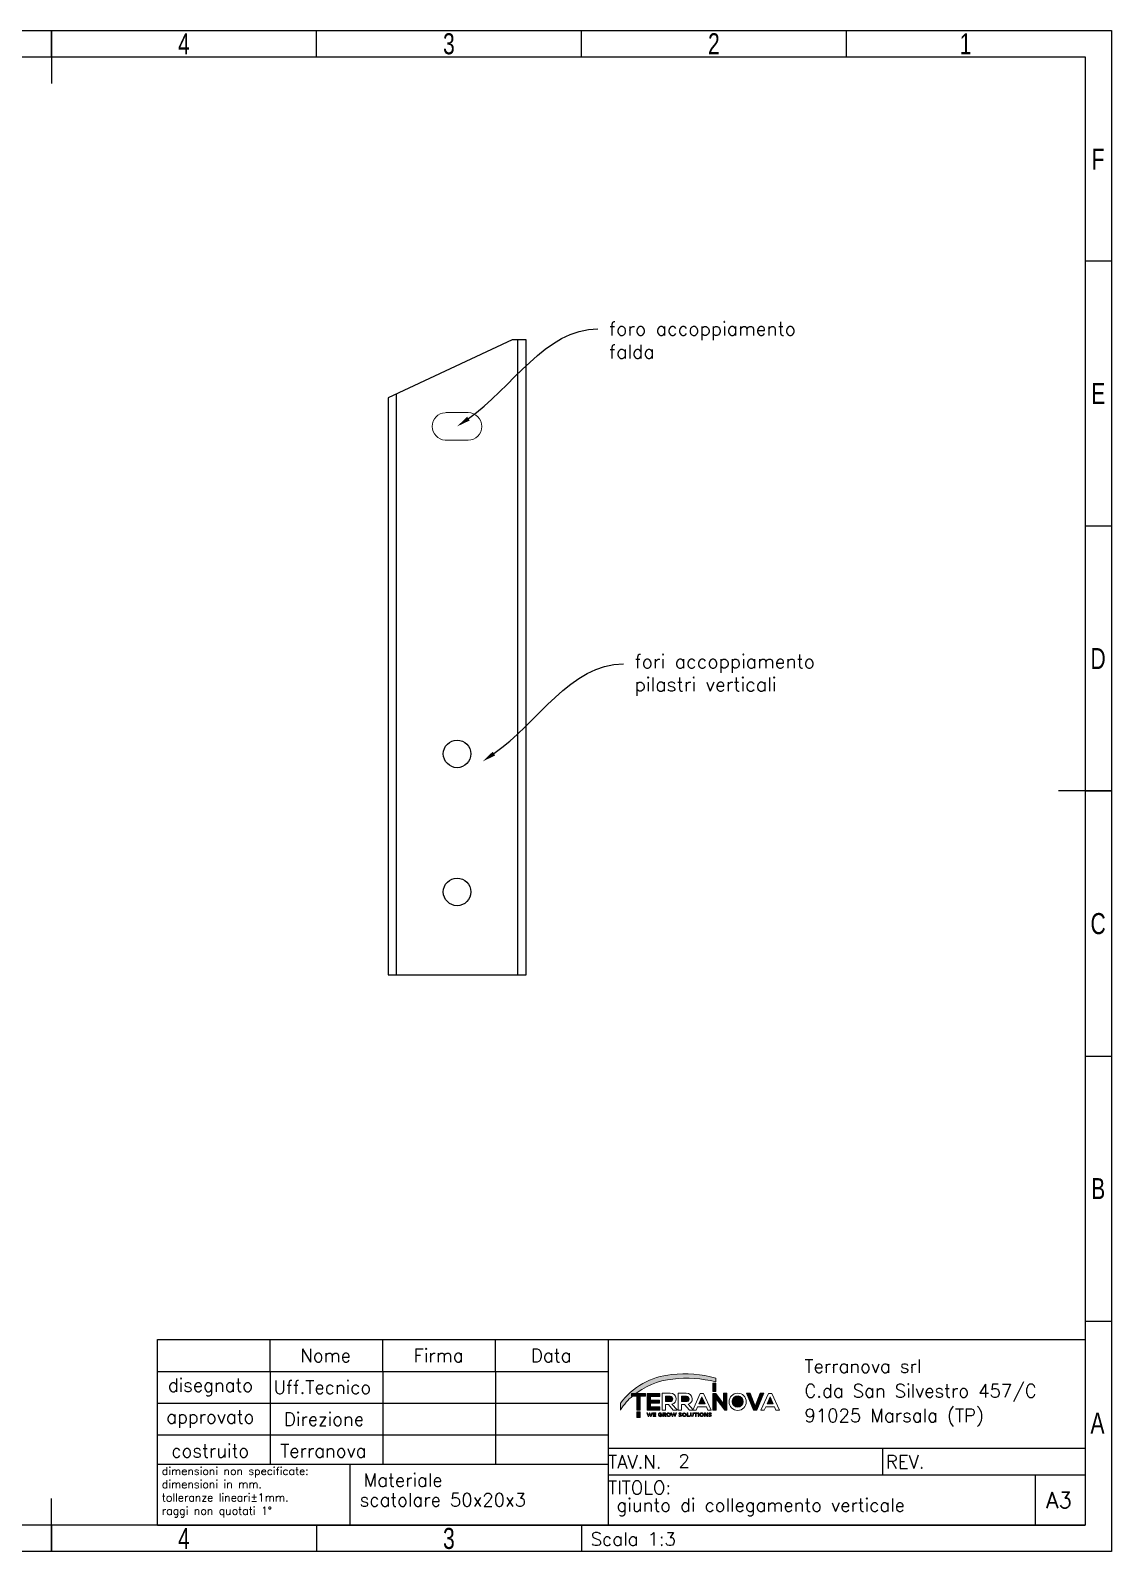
# Model space of a CAD drawing. Header units: millimetres. Extents: x -116399 to 112199, y -90759 to -31335.
# Drawn here: x 30972 to 31364, y -42040 to -41489 of the extents above; entities that cross this region are included whole.
import ezdxf
from ezdxf import colors
from ezdxf.entities.mleader import LeaderData, LeaderLine
from ezdxf.math import Vec2, Vec3

# ---------------------------------------------------------------- set-up
doc = ezdxf.new("R2010")
doc.units = ezdxf.units.MM
doc.layers.add('Livello 1', color=7, linetype='Continuous', lineweight=0)
doc.styles.add('Annotative', font='simplex.shx', dxfattribs={"height": 2.5})
doc.styles.add('Michele', font='simplex.shx', dxfattribs={"height": 2.5})
doc.styles.add('SLDTEXTSTYLE0', font='TXT', dxfattribs={"width": 0.75})

# ---------------------------------------------------------------- blocks, each defined once
blk = doc.blocks.new('1_3 TERRANOVA oriz A3')
at = {"layer": 'Livello 1'}
h = blk.add_hatch(color=40, dxfattribs=at)
edge = h.paths.add_edge_path()
edge.add_spline(control_points=[(976.06, -762.8), (967.85, -760.59), (959.31, -759.91), (950.87, -760.81), (939.37, -761.93), (928.87, -767.83), (921.93, -777.06), (921.93, -777.06), (921.93, -780.98), (921.93, -780.98), (921.93, -780.98), (922.1, -780.69), (922.1, -780.69), (923.96, -777.73), (926.27, -775.08), (928.96, -772.85), (935.38, -767.46), (943.29, -764.14), (951.64, -763.33), (959.78, -762.38), (968.03, -762.93), (975.98, -764.94), (975.98, -764.94), (976.06, -762.8), (976.06, -762.8)], knot_values=[0, 0, 0, 0, 1, 1, 1, 2, 2, 2, 3, 3, 3, 4, 4, 4, 5, 5, 5, 6, 6, 6, 7, 7, 7, 8, 8, 8, 8], degree=3, periodic=0)
h = blk.add_hatch(color=74, dxfattribs=at)
h.dxf.hatch_style = 2
h.paths.add_polyline_path([(974.28, -765.72), (976.04, -765.72), (976.04, -770.48), (974.28, -770.48)])
h = blk.add_hatch(color=252, dxfattribs=at)
edge = h.paths.add_edge_path()
edge.add_spline(control_points=[(931.34, -773.07), (931.34, -773.07), (928.33, -773.07), (928.33, -773.07), (928.33, -773.07), (928.33, -771.44), (928.33, -771.44), (928.33, -771.44), (936.12, -771.44), (936.12, -771.44), (936.12, -771.44), (936.12, -773.07), (936.12, -773.07), (936.12, -773.07), (933.12, -773.07), (933.12, -773.07), (933.12, -773.07), (933.12, -780.91), (933.12, -780.91), (933.12, -780.91), (931.34, -780.91), (931.34, -780.91), (931.34, -780.91), (931.34, -773.07), (931.34, -773.07)], knot_values=[0, 0, 0, 0, 1, 1, 1, 2, 2, 2, 3, 3, 3, 4, 4, 4, 5, 5, 5, 6, 6, 6, 7, 7, 7, 8, 8, 8, 8], degree=3, periodic=0)
h = blk.add_hatch(color=252, dxfattribs=at)
edge = h.paths.add_edge_path()
edge.add_spline(control_points=[(944.25, -780.91), (944.25, -780.91), (937.17, -780.91), (937.17, -780.91), (937.17, -780.91), (937.17, -771.45), (937.17, -771.45), (937.17, -771.45), (944.25, -771.45), (944.25, -771.45), (944.25, -771.45), (944.25, -773.18), (944.25, -773.18), (944.25, -773.18), (938.96, -773.18), (938.96, -773.18), (938.96, -773.18), (938.96, -775.3), (938.96, -775.3), (938.96, -775.3), (944.08, -775.3), (944.08, -775.3), (944.08, -775.3), (944.08, -776.96), (944.08, -776.96), (944.08, -776.96), (938.96, -776.96), (938.96, -776.96), (938.96, -776.96), (938.96, -779.08), (938.96, -779.08), (938.96, -779.08), (944.25, -779.08), (944.25, -779.08), (944.25, -779.08), (944.25, -780.91), (944.25, -780.91)], knot_values=[0, 0, 0, 0, 1, 1, 1, 2, 2, 2, 3, 3, 3, 4, 4, 4, 5, 5, 5, 6, 6, 6, 7, 7, 7, 8, 8, 8, 9, 9, 9, 10, 10, 10, 11, 11, 11, 12, 12, 12, 12], degree=3, periodic=0)
h = blk.add_hatch(color=252, dxfattribs=at)
edge = h.paths.add_edge_path()
edge.add_spline(control_points=[(947.43, -773.11), (947.43, -773.11), (947.43, -776.14), (947.43, -776.14), (947.43, -776.14), (950.15, -776.14), (950.15, -776.14), (950.98, -776.14), (951.66, -775.46), (951.66, -774.62), (951.66, -773.79), (950.98, -773.11), (950.15, -773.11), (950.15, -773.11), (947.43, -773.11), (947.43, -773.11)], knot_values=[0, 0, 0, 0, 1, 1, 1, 2, 2, 2, 3, 3, 3, 4, 4, 4, 5, 5, 5, 5], degree=3, periodic=0)
edge = h.paths.add_edge_path(flags=0)
h = blk.add_hatch(color=252, dxfattribs=at)
edge = h.paths.add_edge_path()
edge.add_spline(control_points=[(956.55, -773.11), (956.55, -773.11), (956.55, -776.14), (956.55, -776.14), (956.55, -776.14), (959.26, -776.14), (959.26, -776.14), (960.07, -776.22), (960.79, -775.64), (960.88, -774.83), (960.89, -774.76), (960.89, -774.69), (960.89, -774.62), (960.9, -773.8), (960.25, -773.12), (959.42, -773.1), (959.37, -773.1), (959.31, -773.1), (959.26, -773.11), (959.26, -773.11), (956.55, -773.11), (956.55, -773.11)], knot_values=[0, 0, 0, 0, 1, 1, 1, 2, 2, 2, 3, 3, 3, 4, 4, 4, 5, 5, 5, 6, 6, 6, 7, 7, 7, 7], degree=3, periodic=0)
edge = h.paths.add_edge_path(flags=0)
h = blk.add_hatch(color=252, dxfattribs=at)
edge = h.paths.add_edge_path()
edge.add_spline(control_points=[(968.15, -773.43), (968.15, -773.43), (966.39, -777.45), (966.39, -777.45), (966.39, -777.45), (969.91, -777.45), (969.91, -777.45), (969.91, -777.45), (968.15, -773.43), (968.15, -773.43)], knot_values=[0, 0, 0, 0, 1, 1, 1, 2, 2, 2, 3, 3, 3, 3], degree=3, periodic=0)
edge = h.paths.add_edge_path(flags=0)
h = blk.add_hatch(color=252, dxfattribs=at)
edge = h.paths.add_edge_path()
edge.add_spline(control_points=[(980.35, -771.38), (980.35, -771.38), (982.14, -771.38), (982.14, -771.38), (982.14, -771.38), (982.14, -780.91), (982.14, -780.91), (982.14, -780.91), (981.08, -780.91), (981.08, -780.91), (981.08, -780.91), (976.11, -774.56), (976.11, -774.56), (976.11, -774.56), (976.11, -780.91), (976.11, -780.91), (976.11, -780.91), (974.33, -780.91), (974.33, -780.91), (974.33, -780.91), (974.33, -771.45), (974.33, -771.45), (974.33, -771.45), (976.02, -771.45), (976.02, -771.45), (976.02, -771.45), (980.4, -777.31), (980.4, -777.31), (980.4, -777.31), (980.35, -771.38), (980.35, -771.38)], knot_values=[0, 0, 0, 0, 1, 1, 1, 2, 2, 2, 3, 3, 3, 4, 4, 4, 5, 5, 5, 6, 6, 6, 7, 7, 7, 8, 8, 8, 9, 9, 9, 10, 10, 10, 10], degree=3, periodic=0)
h = blk.add_hatch(color=252, dxfattribs=at)
edge = h.paths.add_edge_path()
edge.add_spline(control_points=[(985.24, -776.22), (985.24, -777.93), (986.63, -779.32), (988.34, -779.32), (990.05, -779.32), (991.44, -777.93), (991.44, -776.22), (991.58, -774.51), (990.31, -773), (988.6, -772.86), (986.89, -772.72), (985.38, -773.99), (985.24, -775.71), (985.23, -775.88), (985.23, -776.05), (985.24, -776.22)], knot_values=[0, 0, 0, 0, 1, 1, 1, 2, 2, 2, 3, 3, 3, 4, 4, 4, 5, 5, 5, 5], degree=3, periodic=0)
edge = h.paths.add_edge_path(flags=0)
h = blk.add_hatch(color=252, dxfattribs=at)
edge = h.paths.add_edge_path()
edge.add_spline(control_points=[(999.19, -780.91), (999.19, -780.91), (997.34, -780.91), (997.34, -780.91), (997.34, -780.91), (993.4, -771.38), (993.4, -771.38), (993.4, -771.38), (995.4, -771.38), (995.4, -771.38), (995.4, -771.38), (998.25, -778.79), (998.25, -778.79), (998.25, -778.79), (1001.12, -771.38), (1001.12, -771.38), (1001.12, -771.38), (1003.12, -771.38), (1003.12, -771.38), (1003.12, -771.38), (999.19, -780.91), (999.19, -780.91)], knot_values=[0, 0, 0, 0, 1, 1, 1, 2, 2, 2, 3, 3, 3, 4, 4, 4, 5, 5, 5, 6, 6, 6, 7, 7, 7, 7], degree=3, periodic=0)
h = blk.add_hatch(color=252, dxfattribs=at)
edge = h.paths.add_edge_path()
edge.add_spline(control_points=[(1006.74, -773.43), (1006.74, -773.43), (1004.98, -777.45), (1004.98, -777.45), (1004.98, -777.45), (1008.49, -777.45), (1008.49, -777.45), (1008.49, -777.45), (1006.74, -773.43), (1006.74, -773.43)], knot_values=[0, 0, 0, 0, 1, 1, 1, 2, 2, 2, 3, 3, 3, 3], degree=3, periodic=0)
edge = h.paths.add_edge_path(flags=0)
h = blk.add_hatch(color=94, dxfattribs=at)
h.dxf.hatch_style = 2
h.paths.add_polyline_path([(931.35, -781.86), (933.12, -781.86), (933.12, -785.13), (931.35, -785.13)])
h = blk.add_hatch(color=74, dxfattribs=at)
h.dxf.hatch_style = 2
h.paths.add_polyline_path([(931.35, -781.86), (933.12, -781.86), (933.12, -785.13), (931.35, -785.13)])
at = {"color": 7, "linetype": 'Continuous'}
for p, q in [((0, 0), (1200, 0)), ((600, 0), (600, -30)), ((600, -15), (600, 0)), ((750, -15), (750, 0)), ((900, -15), (900, 0)), ((1050, -15), (1050, 0)), ((1200, 0), (1200, -861)), ((15, -15), (1185, -15)), ((1185, -15), (1185, -846)), ((1185, -130.5), (1200, -130.5)), ((1185, -280.5), (1200, -280.5)), ((1200, -430.5), (1170, -430.5)), ((1185, -430.5), (1200, -430.5)), ((1185, -580.5), (1200, -580.5)), ((1185, -730.5), (1200, -730.5)), ((600, -861), (600, -831)), ((1185, -846), (15, -846)), ((600, -846), (600, -861)), ((750, -846), (750, -861)), ((900, -846), (900, -861)), ((1200, -861), (0, -861))]:
    blk.add_line(p, q, dxfattribs=at)
for p, q in [((660, -846), (660, -741)), ((660, -741), (1185, -741)), ((723.75, -759), (723.75, -741)), ((787.5, -759), (787.5, -741)), ((851.25, -759), (851.25, -741)), ((915, -741), (915, -846)), ((1185, -741), (1185, -846)), ((660, -759), (915, -759)), ((723.75, -759), (723.75, -811.5)), ((787.5, -759), (787.5, -811.5)), ((851.25, -759), (851.25, -811.5)), ((660, -777), (915, -777)), ((660, -795), (915, -795)), ((1185, -802.74), (915, -802.74)), ((1070.5, -817.74), (1070.5, -802.74)), ((660, -811.5), (915, -811.5)), ((768.84, -811.5), (768.84, -846)), ((1185, -817.74), (915, -817.74)), ((1156.74, -817.74), (1156.74, -846)), ((660, -846), (1185, -846))]:
    blk.add_line(p, q)
at = {"layer": 'Livello 1'}
for points in [[(974.28, -765.72), (976.04, -765.72), (976.04, -770.48), (974.28, -770.48)], [(931.35, -781.86), (933.12, -781.86), (933.12, -785.13), (931.35, -785.13)], [(931.35, -781.86), (933.12, -781.86), (933.12, -785.13), (931.35, -785.13)]]:
    blk.add_lwpolyline(points, close=True, dxfattribs=at)
for points, knots in [([(976.06, -762.8), (967.85, -760.59), (959.31, -759.91), (950.87, -760.81), (939.37, -761.93), (928.87, -767.83), (921.93, -777.06), (921.93, -777.06), (921.93, -780.98), (921.93, -780.98), (921.93, -780.98), (922.1, -780.69), (922.1, -780.69), (923.96, -777.73), (926.27, -775.08), (928.96, -772.85), (935.38, -767.46), (943.29, -764.14), (951.64, -763.33), (959.78, -762.38), (968.03, -762.93), (975.98, -764.94), (975.98, -764.94), (976.06, -762.8), (976.06, -762.8)], [0, 0, 0, 0, 1, 1, 1, 2, 2, 2, 3, 3, 3, 4, 4, 4, 5, 5, 5, 6, 6, 6, 7, 7, 7, 8, 8, 8, 8]), ([(931.34, -773.07), (931.34, -773.07), (928.33, -773.07), (928.33, -773.07), (928.33, -773.07), (928.33, -771.44), (928.33, -771.44), (928.33, -771.44), (936.12, -771.44), (936.12, -771.44), (936.12, -771.44), (936.12, -773.07), (936.12, -773.07), (936.12, -773.07), (933.12, -773.07), (933.12, -773.07), (933.12, -773.07), (933.12, -780.91), (933.12, -780.91), (933.12, -780.91), (931.34, -780.91), (931.34, -780.91), (931.34, -780.91), (931.34, -773.07), (931.34, -773.07)], [0, 0, 0, 0, 1, 1, 1, 2, 2, 2, 3, 3, 3, 4, 4, 4, 5, 5, 5, 6, 6, 6, 7, 7, 7, 8, 8, 8, 8]), ([(944.25, -780.91), (944.25, -780.91), (937.17, -780.91), (937.17, -780.91), (937.17, -780.91), (937.17, -771.45), (937.17, -771.45), (937.17, -771.45), (944.25, -771.45), (944.25, -771.45), (944.25, -771.45), (944.25, -773.18), (944.25, -773.18), (944.25, -773.18), (938.96, -773.18), (938.96, -773.18), (938.96, -773.18), (938.96, -775.3), (938.96, -775.3), (938.96, -775.3), (944.08, -775.3), (944.08, -775.3), (944.08, -775.3), (944.08, -776.96), (944.08, -776.96), (944.08, -776.96), (938.96, -776.96), (938.96, -776.96), (938.96, -776.96), (938.96, -779.08), (938.96, -779.08), (938.96, -779.08), (944.25, -779.08), (944.25, -779.08), (944.25, -779.08), (944.25, -780.91), (944.25, -780.91)], [0, 0, 0, 0, 1, 1, 1, 2, 2, 2, 3, 3, 3, 4, 4, 4, 5, 5, 5, 6, 6, 6, 7, 7, 7, 8, 8, 8, 9, 9, 9, 10, 10, 10, 11, 11, 11, 12, 12, 12, 12]), ([(954.02, -780.91), (954.02, -780.91), (951.9, -780.91), (951.9, -780.91), (951.9, -780.91), (949.14, -777.73), (949.14, -777.73), (949.14, -777.73), (947.43, -777.73), (947.43, -777.73), (947.43, -777.73), (947.43, -780.91), (947.43, -780.91), (947.43, -780.91), (945.65, -780.91), (945.65, -780.91), (945.65, -780.91), (945.65, -771.38), (945.65, -771.38), (945.65, -771.38), (950.15, -771.38), (950.15, -771.38), (951.9, -771.26), (953.42, -772.57), (953.55, -774.32), (953.55, -774.4), (953.56, -774.48), (953.56, -774.56), (953.66, -776.02), (952.62, -777.32), (951.16, -777.53), (951.16, -777.53), (954.02, -780.77), (954.02, -780.77), (954.02, -780.77), (954.02, -780.91), (954.02, -780.91)], [0, 0, 0, 0, 1, 1, 1, 2, 2, 2, 3, 3, 3, 4, 4, 4, 5, 5, 5, 6, 6, 6, 7, 7, 7, 8, 8, 8, 9, 9, 9, 10, 10, 10, 11, 11, 11, 12, 12, 12, 12]), ([(947.43, -773.11), (947.43, -773.11), (947.43, -776.14), (947.43, -776.14), (947.43, -776.14), (950.15, -776.14), (950.15, -776.14), (950.98, -776.14), (951.66, -775.46), (951.66, -774.62), (951.66, -773.79), (950.98, -773.11), (950.15, -773.11), (950.15, -773.11), (947.43, -773.11), (947.43, -773.11)], [0, 0, 0, 0, 1, 1, 1, 2, 2, 2, 3, 3, 3, 4, 4, 4, 5, 5, 5, 5]), ([(963.14, -780.91), (963.14, -780.91), (961.03, -780.91), (961.03, -780.91), (961.03, -780.91), (958.28, -777.73), (958.28, -777.73), (958.28, -777.73), (956.56, -777.73), (956.56, -777.73), (956.56, -777.73), (956.56, -780.91), (956.56, -780.91), (956.56, -780.91), (954.74, -780.91), (954.74, -780.91), (954.74, -780.91), (954.74, -771.38), (954.74, -771.38), (954.74, -771.38), (959.24, -771.38), (959.24, -771.38), (960.99, -771.26), (962.51, -772.57), (962.64, -774.32), (962.64, -774.4), (962.65, -774.48), (962.65, -774.56), (962.75, -776.02), (961.71, -777.32), (960.25, -777.53), (960.25, -777.53), (963.12, -780.77), (963.12, -780.77), (963.12, -780.77), (963.14, -780.91), (963.14, -780.91)], [0, 0, 0, 0, 1, 1, 1, 2, 2, 2, 3, 3, 3, 4, 4, 4, 5, 5, 5, 6, 6, 6, 7, 7, 7, 8, 8, 8, 9, 9, 9, 10, 10, 10, 11, 11, 11, 12, 12, 12, 12]), ([(956.55, -773.11), (956.55, -773.11), (956.55, -776.14), (956.55, -776.14), (956.55, -776.14), (959.26, -776.14), (959.26, -776.14), (960.07, -776.22), (960.79, -775.64), (960.88, -774.83), (960.89, -774.76), (960.89, -774.69), (960.89, -774.62), (960.9, -773.8), (960.25, -773.12), (959.42, -773.1), (959.37, -773.1), (959.31, -773.1), (959.26, -773.11), (959.26, -773.11), (956.55, -773.11), (956.55, -773.11)], [0, 0, 0, 0, 1, 1, 1, 2, 2, 2, 3, 3, 3, 4, 4, 4, 5, 5, 5, 6, 6, 6, 7, 7, 7, 7]), ([(970.62, -779.11), (970.62, -779.11), (965.64, -779.11), (965.64, -779.11), (965.64, -779.11), (964.83, -780.9), (964.83, -780.9), (964.83, -780.9), (962.9, -780.9), (962.9, -780.9), (962.9, -780.9), (967.13, -771.44), (967.13, -771.44), (967.13, -771.44), (969.08, -771.44), (969.08, -771.44), (969.08, -771.44), (973.31, -780.9), (973.31, -780.9), (973.31, -780.9), (971.38, -780.9), (971.38, -780.9), (971.38, -780.9), (970.62, -779.11), (970.62, -779.11)], [0, 0, 0, 0, 1, 1, 1, 2, 2, 2, 3, 3, 3, 4, 4, 4, 5, 5, 5, 6, 6, 6, 7, 7, 7, 8, 8, 8, 8]), ([(968.15, -773.43), (968.15, -773.43), (966.39, -777.45), (966.39, -777.45), (966.39, -777.45), (969.91, -777.45), (969.91, -777.45), (969.91, -777.45), (968.15, -773.43), (968.15, -773.43)], [0, 0, 0, 0, 1, 1, 1, 2, 2, 2, 3, 3, 3, 3]), ([(980.35, -771.38), (980.35, -771.38), (982.14, -771.38), (982.14, -771.38), (982.14, -771.38), (982.14, -780.91), (982.14, -780.91), (982.14, -780.91), (981.08, -780.91), (981.08, -780.91), (981.08, -780.91), (976.11, -774.56), (976.11, -774.56), (976.11, -774.56), (976.11, -780.91), (976.11, -780.91), (976.11, -780.91), (974.33, -780.91), (974.33, -780.91), (974.33, -780.91), (974.33, -771.45), (974.33, -771.45), (974.33, -771.45), (976.02, -771.45), (976.02, -771.45), (976.02, -771.45), (980.4, -777.31), (980.4, -777.31), (980.4, -777.31), (980.35, -771.38), (980.35, -771.38)], [0, 0, 0, 0, 1, 1, 1, 2, 2, 2, 3, 3, 3, 4, 4, 4, 5, 5, 5, 6, 6, 6, 7, 7, 7, 8, 8, 8, 9, 9, 9, 10, 10, 10, 10]), ([(993.2, -776.22), (993.2, -778.9), (991.03, -781.08), (988.35, -781.08), (985.67, -781.09), (983.49, -778.92), (983.48, -776.23), (983.48, -776.23), (983.48, -776.22), (983.48, -776.22), (983.48, -773.54), (985.65, -771.36), (988.34, -771.36), (991.02, -771.35), (993.2, -773.52), (993.2, -776.21), (993.2, -776.21), (993.2, -776.22), (993.2, -776.22)], [0, 0, 0, 0, 1, 1, 1, 2, 2, 2, 3, 3, 3, 4, 4, 4, 5, 5, 5, 6, 6, 6, 6]), ([(985.24, -776.22), (985.24, -777.93), (986.63, -779.32), (988.34, -779.32), (990.05, -779.32), (991.44, -777.93), (991.44, -776.22), (991.58, -774.51), (990.31, -773), (988.6, -772.86), (986.89, -772.72), (985.38, -773.99), (985.24, -775.71), (985.23, -775.88), (985.23, -776.05), (985.24, -776.22)], [0, 0, 0, 0, 1, 1, 1, 2, 2, 2, 3, 3, 3, 4, 4, 4, 5, 5, 5, 5]), ([(999.19, -780.91), (999.19, -780.91), (997.34, -780.91), (997.34, -780.91), (997.34, -780.91), (993.4, -771.38), (993.4, -771.38), (993.4, -771.38), (995.4, -771.38), (995.4, -771.38), (995.4, -771.38), (998.25, -778.79), (998.25, -778.79), (998.25, -778.79), (1001.12, -771.38), (1001.12, -771.38), (1001.12, -771.38), (1003.12, -771.38), (1003.12, -771.38), (1003.12, -771.38), (999.19, -780.91), (999.19, -780.91)], [0, 0, 0, 0, 1, 1, 1, 2, 2, 2, 3, 3, 3, 4, 4, 4, 5, 5, 5, 6, 6, 6, 7, 7, 7, 7]), ([(1009.21, -779.11), (1009.21, -779.11), (1004.27, -779.11), (1004.27, -779.11), (1004.27, -779.11), (1003.42, -780.91), (1003.42, -780.91), (1003.42, -780.91), (1001.52, -780.91), (1001.52, -780.91), (1001.52, -780.91), (1005.75, -771.45), (1005.75, -771.45), (1005.75, -771.45), (1007.7, -771.45), (1007.7, -771.45), (1007.7, -771.45), (1011.93, -780.91), (1011.93, -780.91), (1011.93, -780.91), (1009.99, -780.91), (1009.99, -780.91), (1009.99, -780.91), (1009.21, -779.11), (1009.21, -779.11)], [0, 0, 0, 0, 1, 1, 1, 2, 2, 2, 3, 3, 3, 4, 4, 4, 5, 5, 5, 6, 6, 6, 7, 7, 7, 8, 8, 8, 8]), ([(1006.74, -773.43), (1006.74, -773.43), (1004.98, -777.45), (1004.98, -777.45), (1004.98, -777.45), (1008.49, -777.45), (1008.49, -777.45), (1008.49, -777.45), (1006.74, -773.43), (1006.74, -773.43)], [0, 0, 0, 0, 1, 1, 1, 2, 2, 2, 3, 3, 3, 3]), ([(936.91, -782.42), (936.91, -782.42), (937.31, -782.42), (937.31, -782.42), (937.31, -782.42), (937.82, -784.01), (937.82, -784.01), (937.82, -784.01), (938.35, -782.42), (938.35, -782.42), (938.35, -782.42), (938.66, -782.42), (938.66, -782.42), (938.66, -782.42), (939.19, -784.01), (939.19, -784.01), (939.19, -784.01), (939.7, -782.42), (939.7, -782.42), (939.7, -782.42), (940.09, -782.42), (940.09, -782.42), (940.09, -782.42), (939.35, -784.54), (939.35, -784.54), (939.35, -784.54), (939.02, -784.54), (939.02, -784.54), (939.02, -784.54), (938.51, -783), (938.51, -783), (938.51, -783), (937.98, -784.54), (937.98, -784.54), (937.98, -784.54), (937.65, -784.54), (937.65, -784.54), (937.65, -784.54), (936.91, -782.42), (936.91, -782.42)], [0, 0, 0, 0, 1, 1, 1, 2, 2, 2, 3, 3, 3, 4, 4, 4, 5, 5, 5, 6, 6, 6, 7, 7, 7, 8, 8, 8, 9, 9, 9, 10, 10, 10, 11, 11, 11, 12, 12, 12, 13, 13, 13, 13]), ([(940.52, -782.42), (940.52, -782.42), (942.1, -782.42), (942.1, -782.42), (942.1, -782.42), (942.1, -782.76), (942.1, -782.76), (942.1, -782.76), (940.89, -782.76), (940.89, -782.76), (940.89, -782.76), (940.89, -783.32), (940.89, -783.32), (940.89, -783.32), (941.95, -783.32), (941.95, -783.32), (941.95, -783.32), (941.95, -783.65), (941.95, -783.65), (941.95, -783.65), (940.89, -783.65), (940.89, -783.65), (940.89, -783.65), (940.89, -784.23), (940.89, -784.23), (940.89, -784.23), (942.11, -784.23), (942.11, -784.23), (942.11, -784.23), (942.11, -784.56), (942.11, -784.56), (942.11, -784.56), (940.52, -784.56), (940.52, -784.56), (940.52, -784.56), (940.52, -782.42), (940.52, -782.42)], [0, 0, 0, 0, 1, 1, 1, 2, 2, 2, 3, 3, 3, 4, 4, 4, 5, 5, 5, 6, 6, 6, 7, 7, 7, 8, 8, 8, 9, 9, 9, 10, 10, 10, 11, 11, 11, 12, 12, 12, 12]), ([(943.45, -783.5), (943.45, -783.5), (943.45, -783.5), (943.45, -783.5), (943.45, -782.92), (943.92, -782.44), (944.51, -782.44), (944.8, -782.43), (945.1, -782.53), (945.32, -782.73), (945.32, -782.73), (945.09, -783.01), (945.09, -783.01), (944.92, -782.86), (944.71, -782.78), (944.49, -782.78), (944.09, -782.8), (943.78, -783.14), (943.8, -783.54), (943.8, -783.54), (943.8, -783.54), (943.8, -783.54), (943.77, -783.94), (944.07, -784.29), (944.46, -784.31), (944.48, -784.32), (944.5, -784.32), (944.52, -784.32), (944.7, -784.32), (944.88, -784.26), (945.04, -784.15), (945.04, -784.15), (945.04, -783.74), (945.04, -783.74), (945.04, -783.74), (944.49, -783.74), (944.49, -783.74), (944.49, -783.74), (944.49, -783.42), (944.49, -783.42), (944.49, -783.42), (945.41, -783.42), (945.41, -783.42), (945.41, -783.42), (945.41, -784.32), (945.41, -784.32), (945.16, -784.53), (944.84, -784.65), (944.51, -784.66), (943.92, -784.66), (943.45, -784.19), (943.44, -783.6), (943.44, -783.57), (943.44, -783.53), (943.45, -783.5)], [0, 0, 0, 0, 1, 1, 1, 2, 2, 2, 3, 3, 3, 4, 4, 4, 5, 5, 5, 6, 6, 6, 7, 7, 7, 8, 8, 8, 9, 9, 9, 10, 10, 10, 11, 11, 11, 12, 12, 12, 13, 13, 13, 14, 14, 14, 15, 15, 15, 16, 16, 16, 17, 17, 17, 18, 18, 18, 18]), ([(945.98, -782.42), (945.98, -782.42), (946.93, -782.42), (946.93, -782.42), (947.15, -782.41), (947.37, -782.49), (947.54, -782.63), (947.66, -782.76), (947.73, -782.93), (947.72, -783.1), (947.72, -783.1), (947.72, -783.1), (947.72, -783.1), (947.73, -783.41), (947.52, -783.68), (947.22, -783.74), (947.22, -783.74), (947.79, -784.55), (947.79, -784.55), (947.79, -784.55), (947.33, -784.55), (947.33, -784.55), (947.33, -784.55), (946.8, -783.81), (946.8, -783.81), (946.8, -783.81), (946.33, -783.81), (946.33, -783.81), (946.33, -783.81), (946.33, -784.55), (946.33, -784.55), (946.33, -784.55), (945.96, -784.55), (945.96, -784.55), (945.96, -784.55), (945.98, -782.42), (945.98, -782.42)], [0, 0, 0, 0, 1, 1, 1, 2, 2, 2, 3, 3, 3, 4, 4, 4, 5, 5, 5, 6, 6, 6, 7, 7, 7, 8, 8, 8, 9, 9, 9, 10, 10, 10, 11, 11, 11, 12, 12, 12, 12]), ([(946.9, -783.48), (947.17, -783.48), (947.34, -783.34), (947.34, -783.13), (947.34, -783.13), (947.34, -783.13), (947.34, -783.13), (947.34, -782.9), (947.17, -782.78), (946.9, -782.78), (946.9, -782.78), (946.35, -782.78), (946.35, -782.78), (946.35, -782.78), (946.35, -783.49), (946.35, -783.49), (946.35, -783.49), (946.9, -783.48), (946.9, -783.48)], [0, 0, 0, 0, 1, 1, 1, 2, 2, 2, 3, 3, 3, 4, 4, 4, 5, 5, 5, 6, 6, 6, 6]), ([(948.13, -783.5), (948.13, -783.5), (948.13, -783.5), (948.13, -783.5), (948.19, -782.88), (948.73, -782.43), (949.35, -782.49), (949.88, -782.55), (950.31, -782.97), (950.36, -783.5), (950.36, -783.5), (950.36, -783.5), (950.36, -783.5), (950.39, -784.09), (949.94, -784.58), (949.36, -784.61), (949.32, -784.62), (949.28, -784.62), (949.24, -784.61), (948.65, -784.64), (948.16, -784.19), (948.13, -783.61), (948.12, -783.57), (948.12, -783.54), (948.13, -783.5)], [0, 0, 0, 0, 1, 1, 1, 2, 2, 2, 3, 3, 3, 4, 4, 4, 5, 5, 5, 6, 6, 6, 7, 7, 7, 8, 8, 8, 8]), ([(949.97, -783.5), (949.97, -783.5), (949.97, -783.5), (949.97, -783.5), (949.98, -783.1), (949.67, -782.76), (949.27, -782.74), (949.26, -782.74), (949.25, -782.74), (949.24, -782.74), (948.84, -782.74), (948.52, -783.06), (948.52, -783.46), (948.52, -783.47), (948.52, -783.49), (948.52, -783.5), (948.52, -783.5), (948.52, -783.5), (948.52, -783.5), (948.5, -783.9), (948.81, -784.25), (949.22, -784.26), (949.23, -784.26), (949.24, -784.26), (949.25, -784.26), (949.65, -784.26), (949.97, -783.94), (949.97, -783.55), (949.97, -783.53), (949.97, -783.52), (949.97, -783.5)], [0, 0, 0, 0, 1, 1, 1, 2, 2, 2, 3, 3, 3, 4, 4, 4, 5, 5, 5, 6, 6, 6, 7, 7, 7, 8, 8, 8, 9, 9, 9, 10, 10, 10, 10]), ([(950.57, -782.42), (950.57, -782.42), (950.97, -782.42), (950.97, -782.42), (950.97, -782.42), (951.49, -784.01), (951.49, -784.01), (951.49, -784.01), (952.01, -782.42), (952.01, -782.42), (952.01, -782.42), (952.33, -782.42), (952.33, -782.42), (952.33, -782.42), (952.86, -784.01), (952.86, -784.01), (952.86, -784.01), (953.36, -782.42), (953.36, -782.42), (953.36, -782.42), (953.77, -782.42), (953.77, -782.42), (953.77, -782.42), (953.02, -784.54), (953.02, -784.54), (953.02, -784.54), (952.69, -784.54), (952.69, -784.54), (952.69, -784.54), (952.17, -783), (952.17, -783), (952.17, -783), (951.64, -784.54), (951.64, -784.54), (951.64, -784.54), (951.31, -784.54), (951.31, -784.54), (951.31, -784.54), (950.57, -782.42), (950.57, -782.42)], [0, 0, 0, 0, 1, 1, 1, 2, 2, 2, 3, 3, 3, 4, 4, 4, 5, 5, 5, 6, 6, 6, 7, 7, 7, 8, 8, 8, 9, 9, 9, 10, 10, 10, 11, 11, 11, 12, 12, 12, 13, 13, 13, 13]), ([(954.98, -784.25), (954.98, -784.25), (955.22, -783.99), (955.22, -783.99), (955.4, -784.16), (955.63, -784.26), (955.88, -784.26), (956.12, -784.26), (956.26, -784.16), (956.26, -783.99), (956.26, -783.99), (956.26, -783.99), (956.26, -783.99), (956.26, -783.83), (956.18, -783.76), (955.79, -783.66), (955.4, -783.57), (955.07, -783.42), (955.07, -783.01), (955.07, -783.01), (955.07, -783.01), (955.07, -783.01), (955.08, -782.65), (955.39, -782.37), (955.75, -782.39), (955.77, -782.39), (955.78, -782.39), (955.8, -782.39), (956.08, -782.38), (956.36, -782.48), (956.58, -782.67), (956.58, -782.67), (956.38, -782.95), (956.38, -782.95), (956.22, -782.82), (956.01, -782.74), (955.8, -782.73), (955.58, -782.73), (955.45, -782.83), (955.45, -782.98), (955.45, -782.98), (955.45, -782.98), (955.45, -782.98), (955.45, -783.15), (955.54, -783.23), (955.96, -783.32), (956.37, -783.42), (956.65, -783.6), (956.65, -783.95), (956.65, -783.95), (956.65, -783.95), (956.65, -783.95), (956.65, -784.35), (956.33, -784.58), (955.88, -784.58), (955.55, -784.59), (955.23, -784.47), (954.98, -784.25)], [0, 0, 0, 0, 1, 1, 1, 2, 2, 2, 3, 3, 3, 4, 4, 4, 5, 5, 5, 6, 6, 6, 7, 7, 7, 8, 8, 8, 9, 9, 9, 10, 10, 10, 11, 11, 11, 12, 12, 12, 13, 13, 13, 14, 14, 14, 15, 15, 15, 16, 16, 16, 17, 17, 17, 18, 18, 18, 19, 19, 19, 19]), ([(957.03, -783.5), (957.03, -783.5), (957.03, -783.5), (957.03, -783.5), (957.09, -782.88), (957.64, -782.43), (958.25, -782.49), (958.79, -782.55), (959.21, -782.97), (959.26, -783.5), (959.26, -783.5), (959.26, -783.5), (959.26, -783.5), (959.29, -784.09), (958.84, -784.58), (958.26, -784.61), (958.22, -784.62), (958.18, -784.62), (958.14, -784.61), (957.55, -784.64), (957.06, -784.19), (957.03, -783.61), (957.02, -783.57), (957.02, -783.54), (957.03, -783.5)], [0, 0, 0, 0, 1, 1, 1, 2, 2, 2, 3, 3, 3, 4, 4, 4, 5, 5, 5, 6, 6, 6, 7, 7, 7, 8, 8, 8, 8]), ([(958.87, -783.5), (958.87, -783.5), (958.87, -783.5), (958.87, -783.5), (958.88, -783.09), (958.56, -782.75), (958.15, -782.74), (958.14, -782.74), (958.14, -782.74), (958.14, -782.74), (957.74, -782.74), (957.42, -783.06), (957.42, -783.46), (957.42, -783.47), (957.42, -783.49), (957.42, -783.5), (957.42, -783.5), (957.42, -783.5), (957.42, -783.5), (957.4, -783.9), (957.71, -784.25), (958.12, -784.26), (958.13, -784.26), (958.14, -784.26), (958.15, -784.26), (958.55, -784.26), (958.87, -783.94), (958.87, -783.55), (958.87, -783.53), (958.87, -783.52), (958.87, -783.5), (958.87, -783.5), (958.87, -783.5), (958.87, -783.5)], [0, 0, 0, 0, 1, 1, 1, 2, 2, 2, 3, 3, 3, 4, 4, 4, 5, 5, 5, 6, 6, 6, 7, 7, 7, 8, 8, 8, 9, 9, 9, 10, 10, 10, 11, 11, 11, 11]), ([(959.75, -782.42), (959.75, -782.42), (960.13, -782.42), (960.13, -782.42), (960.13, -782.42), (960.13, -784.22), (960.13, -784.22), (960.13, -784.22), (961.25, -784.22), (961.25, -784.22), (961.25, -784.22), (961.25, -784.56), (961.25, -784.56), (961.25, -784.56), (959.75, -784.56), (959.75, -784.56), (959.75, -784.56), (959.75, -782.42), (959.75, -782.42)], [0, 0, 0, 0, 1, 1, 1, 2, 2, 2, 3, 3, 3, 4, 4, 4, 5, 5, 5, 6, 6, 6, 6]), ([(961.58, -783.66), (961.58, -783.66), (961.58, -782.42), (961.58, -782.42), (961.58, -782.42), (961.96, -782.42), (961.96, -782.42), (961.96, -782.42), (961.96, -783.64), (961.96, -783.64), (961.96, -784.04), (962.16, -784.25), (962.5, -784.25), (962.84, -784.25), (963.04, -784.05), (963.04, -783.66), (963.04, -783.66), (963.04, -782.42), (963.04, -782.42), (963.04, -782.42), (963.42, -782.42), (963.42, -782.42), (963.42, -782.42), (963.42, -783.64), (963.42, -783.64), (963.47, -784.12), (963.13, -784.55), (962.65, -784.6), (962.6, -784.6), (962.55, -784.61), (962.5, -784.6), (962.03, -784.64), (961.61, -784.29), (961.58, -783.82), (961.57, -783.76), (961.57, -783.71), (961.58, -783.66)], [0, 0, 0, 0, 1, 1, 1, 2, 2, 2, 3, 3, 3, 4, 4, 4, 5, 5, 5, 6, 6, 6, 7, 7, 7, 8, 8, 8, 9, 9, 9, 10, 10, 10, 11, 11, 11, 12, 12, 12, 12]), ([(964.49, -782.77), (964.49, -782.77), (963.81, -782.77), (963.81, -782.77), (963.81, -782.77), (963.81, -782.42), (963.81, -782.42), (963.81, -782.42), (965.55, -782.42), (965.55, -782.42), (965.55, -782.42), (965.55, -782.77), (965.55, -782.77), (965.55, -782.77), (964.87, -782.77), (964.87, -782.77), (964.87, -782.77), (964.87, -784.56), (964.87, -784.56), (964.87, -784.56), (964.49, -784.56), (964.49, -784.56), (964.49, -784.56), (964.49, -782.77), (964.49, -782.77)], [0, 0, 0, 0, 1, 1, 1, 2, 2, 2, 3, 3, 3, 4, 4, 4, 5, 5, 5, 6, 6, 6, 7, 7, 7, 8, 8, 8, 8]), ([(966, -782.42), (966, -782.42), (966.38, -782.42), (966.38, -782.42), (966.38, -782.42), (966.38, -784.54), (966.38, -784.54), (966.38, -784.54), (966.01, -784.54), (966.01, -784.54), (966.01, -784.54), (966, -782.42), (966, -782.42)], [0, 0, 0, 0, 1, 1, 1, 2, 2, 2, 3, 3, 3, 4, 4, 4, 4]), ([(966.88, -783.5), (966.88, -783.5), (966.88, -783.5), (966.88, -783.5), (966.88, -782.88), (967.38, -782.38), (968, -782.38), (968.62, -782.38), (969.12, -782.88), (969.12, -783.5), (969.12, -783.5), (969.12, -783.5), (969.12, -783.5), (969.12, -784.12), (968.62, -784.62), (968, -784.62), (967.38, -784.62), (966.88, -784.12), (966.88, -783.5)], [0, 0, 0, 0, 1, 1, 1, 2, 2, 2, 3, 3, 3, 4, 4, 4, 5, 5, 5, 6, 6, 6, 6]), ([(968.73, -783.5), (968.73, -783.5), (968.73, -783.5), (968.73, -783.5), (968.74, -783.09), (968.42, -782.75), (968.01, -782.74), (968.01, -782.74), (968, -782.74), (968, -782.74), (967.6, -782.74), (967.28, -783.06), (967.28, -783.46), (967.28, -783.47), (967.28, -783.49), (967.28, -783.5), (967.28, -783.5), (967.28, -783.5), (967.28, -783.5), (967.23, -783.9), (967.52, -784.27), (967.92, -784.31), (968.32, -784.36), (968.68, -784.08), (968.73, -783.68), (968.74, -783.62), (968.74, -783.56), (968.73, -783.5)], [0, 0, 0, 0, 1, 1, 1, 2, 2, 2, 3, 3, 3, 4, 4, 4, 5, 5, 5, 6, 6, 6, 7, 7, 7, 8, 8, 8, 9, 9, 9, 9]), ([(969.61, -782.42), (969.61, -782.42), (969.96, -782.42), (969.96, -782.42), (969.96, -782.42), (971.1, -783.9), (971.1, -783.9), (971.1, -783.9), (971.1, -782.42), (971.1, -782.42), (971.1, -782.42), (971.47, -782.42), (971.47, -782.42), (971.47, -782.42), (971.47, -784.54), (971.47, -784.54), (971.47, -784.54), (971.17, -784.54), (971.17, -784.54), (971.17, -784.54), (969.98, -783.03), (969.98, -783.03), (969.98, -783.03), (969.98, -784.54), (969.98, -784.54), (969.98, -784.54), (969.61, -784.54), (969.61, -784.54), (969.61, -784.54), (969.61, -782.42), (969.61, -782.42)], [0, 0, 0, 0, 1, 1, 1, 2, 2, 2, 3, 3, 3, 4, 4, 4, 5, 5, 5, 6, 6, 6, 7, 7, 7, 8, 8, 8, 9, 9, 9, 10, 10, 10, 10]), ([(971.92, -784.25), (971.92, -784.25), (972.14, -783.99), (972.14, -783.99), (972.33, -784.16), (972.57, -784.26), (972.82, -784.26), (973.05, -784.26), (973.2, -784.16), (973.2, -783.99), (973.2, -783.99), (973.2, -783.99), (973.2, -783.99), (973.2, -783.83), (973.11, -783.76), (972.71, -783.66), (972.31, -783.57), (972, -783.42), (972, -783.01), (972, -783.01), (972, -783.01), (972, -783.01), (972.02, -782.65), (972.32, -782.37), (972.68, -782.39), (972.7, -782.39), (972.72, -782.39), (972.73, -782.39), (973.01, -782.38), (973.29, -782.48), (973.5, -782.67), (973.5, -782.67), (973.3, -782.95), (973.3, -782.95), (973.14, -782.81), (972.94, -782.73), (972.72, -782.73), (972.51, -782.73), (972.37, -782.83), (972.37, -782.98), (972.37, -782.98), (972.37, -782.98), (972.37, -782.98), (972.37, -783.15), (972.48, -783.23), (972.88, -783.32), (973.28, -783.42), (973.57, -783.6), (973.57, -783.95), (973.57, -783.95), (973.57, -783.95), (973.57, -783.95), (973.57, -784.35), (973.26, -784.58), (972.81, -784.58), (972.48, -784.59), (972.16, -784.47), (971.92, -784.25)], [0, 0, 0, 0, 1, 1, 1, 2, 2, 2, 3, 3, 3, 4, 4, 4, 5, 5, 5, 6, 6, 6, 7, 7, 7, 8, 8, 8, 9, 9, 9, 10, 10, 10, 11, 11, 11, 12, 12, 12, 13, 13, 13, 14, 14, 14, 15, 15, 15, 16, 16, 16, 17, 17, 17, 18, 18, 18, 19, 19, 19, 19])]:
    blk.add_open_spline(points, degree=3, knots=knots, dxfattribs=at)
at = {"style": 'Michele'}
for s, height, p in [('Nome', 7.5, (740.8, -753.75)), ('Firma', 7.5, (804.91, -753.75)), ('Data', 7.5, (871.34, -753.75)), ('Terranova srl', 7.5, (1026.14, -759.84)), ('disegnato', 7.5, (665.8, -770.5)), ('Uff.Tecnico', 7.5, (725.62, -771.75)), ('C.da San Silvestro 457/C', 7.5, (1026.14, -773.77)), ('approvato', 7.5, (664.91, -788.5)), ('Direzione', 7.5, (731.52, -789.75)), ('91025 Marsala (TP)', 7.5, (1026.14, -787.7)), ('costruito', 7.5, (667.77, -807.75)), ('Terranova', 7.5, (729.37, -807.75)), ('TAV.N.', 7.5, (915, -813.99)), ('REV.', 7.5, (1072.24, -813.99)), ('dimensioni non specificate:', 4.5, (662.39, -817.64)), ('Materiale', 7.5, (776.61, -824.25)), ('dimensioni in mm.', 4.5, (662.39, -825.14)), ('TITOLO:', 7.5, (915, -828.55)), ('tolleranze lineari±1mm.', 4.5, (662.39, -832.64)), ('A3', 9, (1162.94, -836.37)), ('raggi non quotati 1°', 4.5, (662.39, -840.14)), ('Scala 1:3', 7.5, (905.15, -857.65))]:
    blk.add_text(s, height=height, dxfattribs=at).set_placement(p)
at = {"color": 7, "linetype": 'Continuous', "char_height": 11.91, "attachment_point": 2, "style": 'SLDTEXTSTYLE0'}
for s, insert in [('4', (674.88, -1.59)), ('3', (824.88, -1.59)), ('2', (974.88, -1.59)), ('1', (1117.38, -1.59)), ('F', (1192.37, -66.84)), ('E', (1192.52, -199.59)), ('D', (1192.36, -349.59)), ('C', (1192.38, -499.59)), ('B', (1192.41, -649.59)), ('A', (1192.02, -782.34)), ('4', (674.88, -847.59)), ('3', (824.88, -847.59))]:
    blk.add_mtext(s, dxfattribs=dict(at, insert=insert))

msp = doc.modelspace()

# ---------------------------------------------------------------- linework, layer by layer
for p, q in [((31148.508, -41830.586), (31148.508, -41600.586)), ((31104.508, -41830.586), (31104.508, -41620.171))]:
    msp.add_line(p, q)
msp.add_lwpolyline([(31101.508, -41830.586), (31151.508, -41830.586), (31151.508, -41600.586), (31146.508, -41600.586), (31101.508, -41621.57), (31101.508, -41830.586)])
at = {"color": 7, "lineweight": 18}
msp.add_lwpolyline([(31122.227, -41626.987, 0.9453117), (31122.227, -41636.972), (31122.508, -41636.98), (31126.826, -41636.98), (31130.508, -41636.98, 1), (31130.508, -41626.98), (31126.826, -41626.98), (31122.508, -41626.98)], format="xyb", close=True, dxfattribs=at)
at = {"color": 7, "linetype": 'Continuous', "lineweight": 25}
for centre in [(31126.508, -41750.586), (31126.508, -41800.586)]:
    msp.add_circle(centre, 5, dxfattribs=at)

# ---------------------------------------------------------------- block references
at = {"xscale": 0.6400000000000001, "yscale": 0.6400000000000001, "zscale": 0.6400000000000001}
msp.add_blockref('1_3 TERRANOVA oriz A3', (30595.614, -41488.513), dxfattribs=at)

# ---------------------------------------------------------------- texts
at = {"char_height": 4.8, "attachment_point": 1, "style": 'Annotative'}
for s, insert, width in [('2', (31206.685, -42004.35), 146.25907), ('scatolare 50x20x3', (31091.209, -42018.414), 84.49389), ('giunto di collegamento verticale', (31184.246, -42020.279), 146.25907)]:
    msp.add_mtext(s, dxfattribs=dict(at, insert=insert, width=width))

# ---------------------------------------------------------------- leaders
ml = msp.add_multileader_mtext('Standard')
ml.set_content('foro accoppiamento\\Pfalda', color=256, style='Annotative')
ml.set_leader_properties(color=256)
ml.build(insert=Vec2(0, 0))
ml.multileader.update_dxf_attribs({"leader_type": 2, "text_top_attachment_type": 32, "text_bottom_attachment_type": 128, "arrow_head_size": 5, "scale": 2})
ctx = ml.context
ctx.base_point, ctx.scale, ctx.char_height, ctx.arrow_head_size, ctx.landing_gap_size, ctx.plane_origin = Vec3(31177.554, -41596.57), 2, 5, 5, 4, Vec3(31126.508, -41631.98)
notes = []
notes.append((ctx, [(0, (1, 1, 0), (31161.554, -41596.57), (1, 0), 16, [(0, [(31126.508, -41631.98)], 0, [])])]))
ctx.mtext.insert, ctx.mtext.flow_direction = Vec3(31181.554, -41594.07), 5
ml = msp.add_multileader_mtext('Standard')
ml.set_content('fori accoppiamento\\Ppilastri verticali', color=256, style='Annotative')
ml.set_leader_properties(color=256)
ml.build(insert=Vec2(0, 0))
ml.multileader.update_dxf_attribs({"leader_type": 2, "text_top_attachment_type": 32, "text_bottom_attachment_type": 128, "arrow_head_size": 5, "scale": 2})
ctx = ml.context
ctx.base_point, ctx.scale, ctx.char_height, ctx.arrow_head_size, ctx.landing_gap_size, ctx.plane_origin = Vec3(31186.799, -41717.922), 2, 5, 5, 4, Vec3(31135.753, -41753.332)
notes.append((ctx, [(0, (1, 1, 0), (31170.799, -41717.922), (1, 0), 16, [(0, [(31135.753, -41753.332)], 0, [])])]))
ctx.mtext.insert, ctx.mtext.flow_direction = Vec3(31190.799, -41714.589), 5
for ctx, leaders in notes:
    for number, flags, end, landing, length, lines in leaders:
        leader = LeaderData()
        leader.index, (leader.has_last_leader_line, leader.has_dogleg_vector, leader.attachment_direction) = number, flags
        leader.last_leader_point, leader.dogleg_vector, leader.dogleg_length = Vec3(end), Vec3(landing), length
        for number, points, colour, breaks in lines:
            line = LeaderLine()
            line.index, line.vertices, line.color, line.breaks = number, Vec3.list(points), colors.encode_raw_color(colour), breaks
            leader.lines.append(line)
        ctx.leaders.append(leader)

doc.saveas('drawing.dxf')
